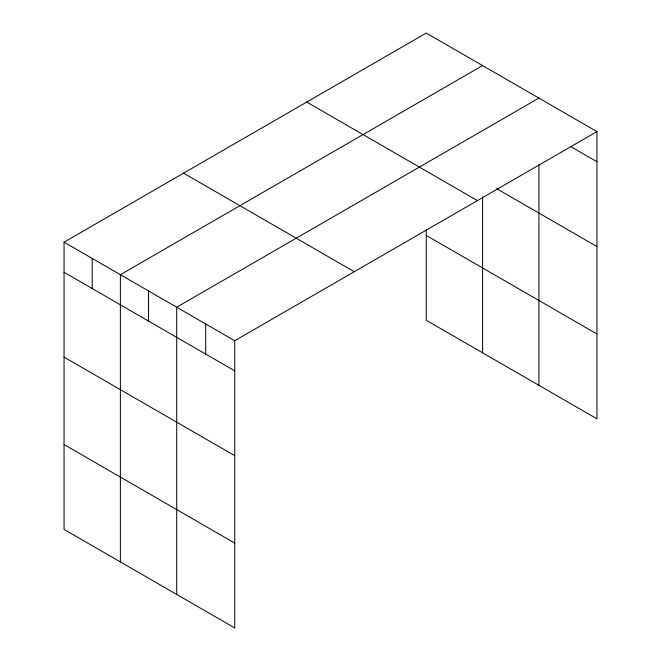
<?xml version="1.0" encoding="UTF-8"?>
<svg xmlns="http://www.w3.org/2000/svg" width="661" height="661" viewBox="0 0 661 661"><rect width="100%" height="100%" fill="white"/><g stroke="black" fill="none" stroke-linecap="round" stroke-linejoin="round"><path stroke-width="0.99" d="M64.051 242.174L234.738 340.721L234.738 627.95L64.051 529.403L64.051 242.174L426.262 33.05L596.949 131.597L596.949 418.826L426.262 320.279L426.262 229.334M482.588 65.571L120.376 274.695L120.376 561.924M538.913 98.092L176.702 307.216L176.702 594.446M234.738 340.721L596.949 131.597M570.575 146.494L596.949 161.722M496.667 188.666L596.949 246.57M306.729 102.058L477.424 200.614M426.262 235.432L596.949 333.987M183.576 173.157L354.271 271.712M64.051 272.291L234.738 370.846M64.051 357.138L234.738 455.685M64.051 444.556L234.738 543.102M538.913 164.581L538.913 385.322M482.588 196.804L482.588 352.8M205.72 323.964L205.72 354.089M148.543 290.956L148.543 321.072M92.21 258.434L92.21 288.551"/></g></svg>
